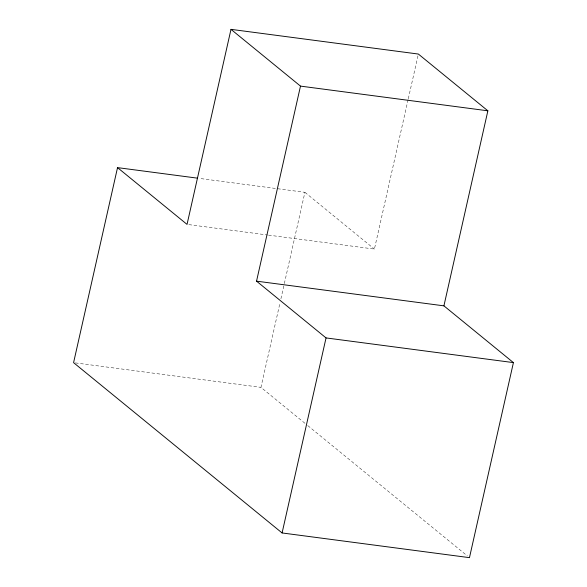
<?xml version="1.0" encoding="UTF-8"?>
<svg xmlns="http://www.w3.org/2000/svg" width="587" height="587" viewBox="0 0 587 587"><rect width="100%" height="100%" fill="white"/><g stroke="black" fill="none" stroke-linecap="round" stroke-linejoin="round"><path stroke-width="0.44" stroke-dasharray="2.94 2.2" d="M304.924 423.264L260.958 387.354L280.109 302.364M280.916 298.783L284.145 284.468M284.343 283.572L304.91 192.316L199 178.36M268.508 235.123L374.411 249.079L408.082 99.673M408.288 98.777L417.966 55.831M188.845 224.623L267.599 235.005M75.393 362.898L260.958 387.354M304.91 192.316L374.411 249.079M307.764 425.582L467.34 555.911"/><path stroke-width="0.88" d="M117.532 167.625L73.58 362.656L282.09 532.952L469.468 557.65L513.42 362.612L443.919 305.849L256.541 281.151L300.493 86.113L230.992 29.35L187.04 224.388L117.532 167.625L197.195 178.118M282.09 532.952L326.042 337.921L256.541 281.151M443.919 305.849L487.87 110.811L418.362 54.048L230.992 29.35M300.493 86.113L487.87 110.811M326.042 337.921L513.42 362.612"/></g></svg>
